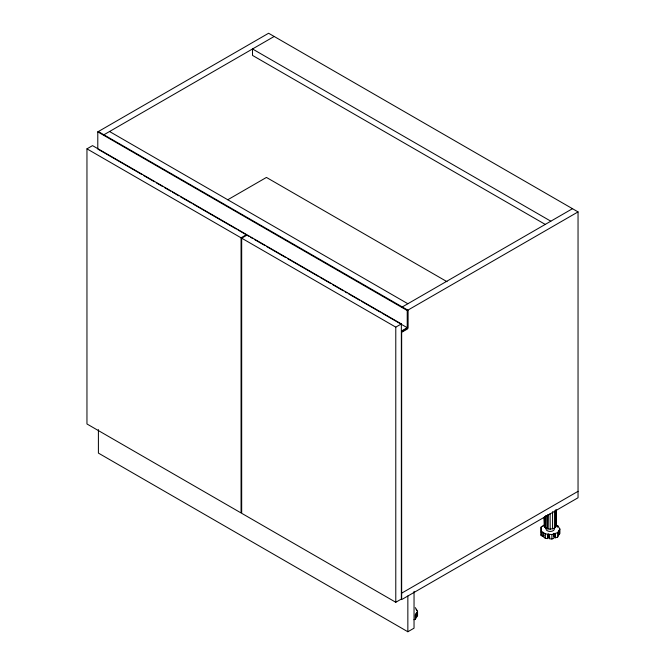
<?xml version="1.0" encoding="UTF-8"?>
<svg xmlns="http://www.w3.org/2000/svg" width="665" height="665" viewBox="0 0 665 665"><rect width="100%" height="100%" fill="white"/><g stroke="black" fill="none" stroke-linecap="round" stroke-linejoin="round"><path stroke-width="1" d="M544.161 535.799L542.69 536.514L542.69 532.407L543.754 533.139L543.754 537.245L545.358 538.342L547.81 538.592L548.309 533.87M554.568 510.994L554.568 528.151L556.389 525.624L556.389 510.205M415.268 607.619L417.554 611.218L415.293 614.817L415.293 619.265L413.963 619.714M415.293 619.265L416.14 617.91L416.14 613.812L416.706 612.914L416.706 617.012L417.554 615.665L417.554 611.218M554.028 533.28L554.028 536.364L555.475 537.802L557.636 537.087L557.636 532.64L559.897 529.032L557.619 525.441L557.619 527.212M557.636 537.087L558.484 535.732L558.484 531.626L559.049 530.728L559.049 534.835L559.897 533.48L559.897 529.032M544.469 516.713L544.469 526.996L545.815 528.151L546.04 515.624M547.827 514.535L547.827 528.924L548.051 515.367M542.69 536.514L541.077 535.416L541.069 527.137L544.477 524.785M542.673 526.372L543.729 525.641M97.788 149.043L97.788 131.869L268.602 33.25L578.043 211.902L578.043 497.761L401.66 599.589L401.66 332.317L407.745 328.809L407.745 310.231M103.873 134.787L274.171 36.467M86.957 148.844L92.526 145.627L246.632 234.595L241.062 237.812L86.957 148.844L86.957 423.971L241.062 512.948L241.062 237.812M227.804 199.733L266.432 177.43L447.03 281.694M241.678 238.17L247.247 234.953L401.352 323.922L401.352 599.057L395.783 602.274L241.678 513.297L241.678 238.17L395.783 327.138L401.352 323.922M402.175 307.014L572.474 208.694M97.788 131.869L407.229 310.522L578.043 211.902M401.66 593.163L578.043 491.327M98.403 429.615L98.403 453.098L407.853 631.75L414.037 628.176L414.046 591.36M547.827 528.924L550.196 529.199L554.568 528.151M541.069 527.137L541.077 530.969L545.358 533.904L551.892 534.56L557.636 532.64M547.81 538.592L547.81 534.485L549.44 534.652L549.44 538.758L551.892 539.007L553.887 538.334L553.887 534.236L555.475 533.704L555.475 537.802M544.469 526.996L544.003 517.403M548.309 536.946L549.938 537.112M546.04 527.952L548.051 528.733M550.811 221.196L252.509 48.969L252.509 55.403L545.425 224.512M109.542 131.512L407.853 303.73M98.304 131.57L407.853 310.164L407.853 328.028L401.66 331.602L401.66 330.921L407.229 327.704L382.043 313.157M98.686 149.567L141.861 174.496M143.665 175.535L154.455 181.761M156.258 182.8L162.551 186.441M164.355 187.48L170.647 191.113M172.451 192.152L178.744 195.784M180.548 196.823L191.337 203.058M193.141 204.097L236.316 229.026M238.12 230.065L248.91 236.299M250.713 237.339L252.509 238.378M254.304 239.417L265.102 245.643M266.898 246.682L285.792 257.588M287.588 258.627L318.178 276.283M319.973 277.322L330.771 283.556M332.567 284.595L343.364 290.829M345.16 291.869L346.964 292.908M348.759 293.947L359.557 300.173M361.353 301.212L380.247 312.118M416.124 609.315L416.697 610.204M541.069 531.584L541.077 533.022M541.077 533.978L541.077 535.416M555.915 509.523L555.915 526.996M555.574 510.703L555.574 526.863M552.565 511.767L552.565 528.924M551.892 534.56L551.892 539.007M550.113 513.546L550.196 529.199M545.815 515.816L545.815 528.151M545.358 533.904L545.358 538.342M544.876 516.672L544.876 526.946M544.402 517.353L544.402 525.583M407.853 596.015L407.853 631.75M407.229 310.522L407.229 328.385M395.783 327.138L395.783 602.274M554.319 529.041A4.131 2.386 0 0 1 549.656 531.41A4.131 2.386 0 0 1 546.206 528.426"/></g></svg>
